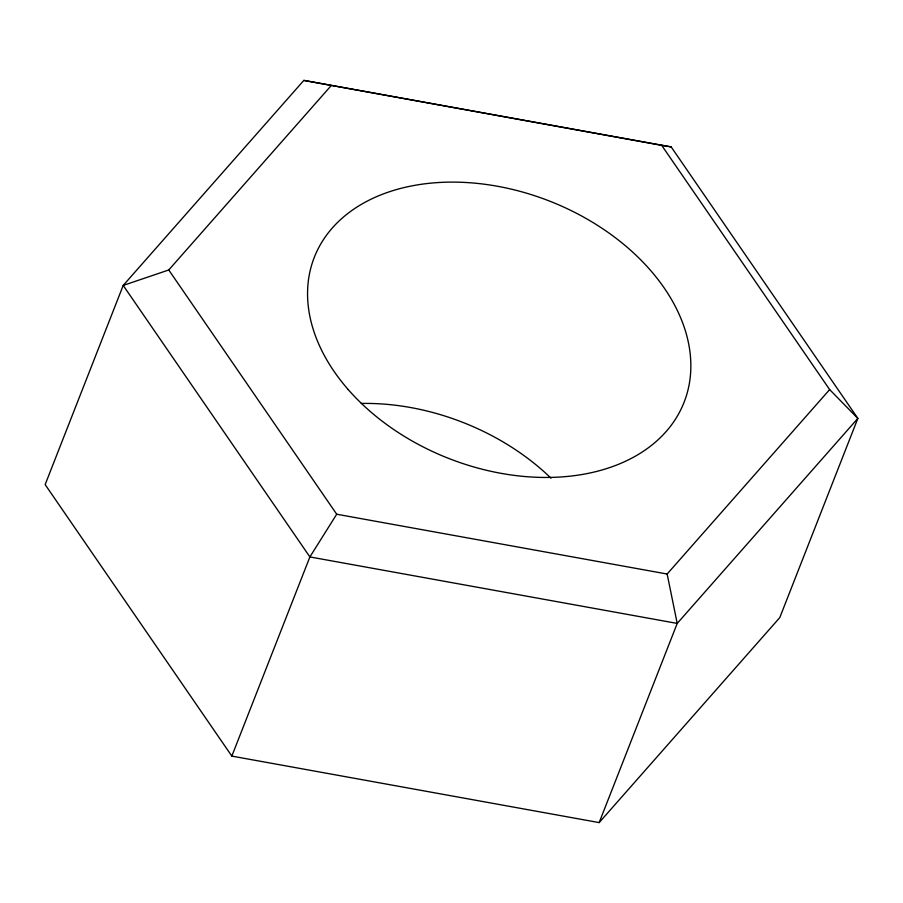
<?xml version="1.0" encoding="UTF-8"?>
<svg xmlns="http://www.w3.org/2000/svg" width="903" height="903" viewBox="0 0 903 903"><rect width="100%" height="100%" fill="white"/><g stroke="black" fill="none" stroke-linecap="round" stroke-linejoin="round"><path stroke-width="1.35" d="M231.834 756.104L309.887 556.937L336.706 514.225L168.759 269.974L123.203 285.427L45.15 484.595L231.834 756.104L599.163 822.599L779.797 617.573L857.85 418.405L671.166 146.896L303.837 80.401L123.203 285.427L309.887 556.937L677.216 623.42L857.85 418.405L829.643 389.588L661.696 145.349L303.837 80.401M599.163 822.599L677.216 623.42L667.148 574.026L829.643 389.588M168.759 269.974L331.254 85.537M661.696 145.349L671.166 146.896M336.706 514.225L667.148 574.026M361.302 403.449A198.592 138.204 21.4 0 1 550.988 478.161M348.14 389.498A198.592 138.204 21.4 0 0 676.878 416.893A198.592 138.204 21.4 0 0 472.574 182.959A198.592 138.204 21.4 0 0 348.14 389.498"/></g></svg>
